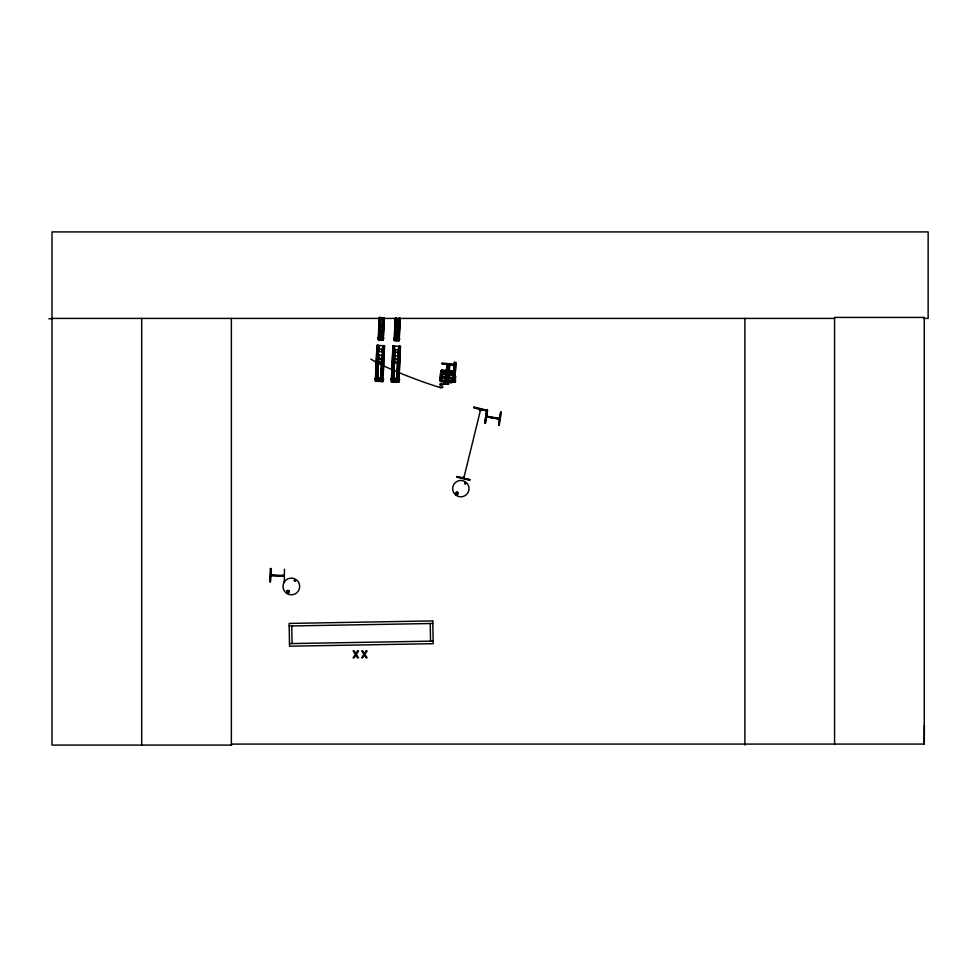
<?xml version="1.0" encoding="UTF-8"?>
<svg xmlns="http://www.w3.org/2000/svg" width="977" height="977" viewBox="0 0 977 977"><rect width="100%" height="100%" fill="white"/><g stroke="black" fill="none" stroke-linecap="round" stroke-linejoin="round"><path stroke-width="1.47" d="M923.583 318.417L928.15 318.417L928.15 231.915L52.001 231.915L52.001 745.085L231.5 745.085L231.378 744.083L924.254 744.083L924.389 725.532M455.38 382.092L455.502 376.023L455.343 378.001C454.354 375.107 457.676 358.828 454.207 363.371A12.31 0.672 -87.7 0 0 453.707 378.246L453.878 382.031L455.38 382.092L455.209 378.307A12.31 0.672 -87.7 0 1 455.709 363.432M441.421 371.272L443.436 371.26L443.204 374.264M440.749 375.913C443.094 369.99 464.808 377.818 442.129 374.106M463.855 477.875L480.599 409.681M463.794 478.107L463.611 476.593L463.269 478.022M480.159 409.29L480.257 410.828L480.599 409.4M479.805 410.535L480.025 409.546M453.865 372.249L454.317 362.003M464.527 483.249C466.237 485.923 465.687 480.696 464.625 483.591M464.832 483.407L465.565 483.139L464.954 483.566M270.348 581.791L270.861 568.577M270.947 575.429L283.941 576.161M272.327 575.49L270.788 574.891M282.451 576.1L282.634 575.38L283.953 575.563M284.429 569.2L284.319 582.426M375.473 381.189L377.098 345.431M376.194 381.225L377.818 345.455M376.316 381.225L377.977 345.467M379.21 317.452L378.172 339.813L383.265 340.02L384.279 317.659L383.155 340.02M376.597 381.25L378.258 345.479M378.465 339.825L379.577 317.464M376.89 378.27L377.635 361.881M377.769 358.901L378.38 345.492M378.82 338.347L379.772 317.476L378.856 339.825M377.183 378.282L377.928 361.893M378.062 358.913L378.673 345.504L377.11 381.262M379.198 338.36L380.065 317.488M377.61 378.307L378.355 361.917M378.49 358.925L378.685 354.456M378.82 351.476L379.1 345.516M377.635 381.286L378.478 361.917M378.612 358.938L378.856 354.468M378.991 351.488L379.223 345.528M379.748 336.894L380.737 317.513M378.123 381.286L380.138 381.372M380.041 339.874L381.384 339.935M380.615 338.457L381.03 339.581L380.371 339.605L381.03 339.642M381.775 338.457L382.837 317.586M382.019 339.959L383.033 317.598M382.056 339.972L383.118 317.598M382.471 338.494L383.314 317.61M380.627 381.396L381.543 362.027M381.677 359.047L381.848 354.578M382.007 351.598L382.117 348.618M382.569 339.984L383.607 317.623L382.679 339.996M380.786 381.409L381.665 362.027M381.799 359.047L382.007 354.578M382.141 351.598L382.276 348.618M382.764 345.65L381.14 381.421L382.08 362.052M382.911 340.008L383.888 317.635M382.215 359.072L382.422 354.602M382.557 351.622L382.691 348.642M381.506 381.433L382.386 362.064M382.52 359.084L382.715 354.614M382.85 351.635L382.984 348.655M381.628 381.445L382.886 354.614M382.984 351.635L383.155 348.655M381.909 381.457L383.155 354.639M383.265 351.647L383.57 345.687L383.424 351.659M382.068 381.457L383.289 354.639M383.985 345.711L382.361 381.47L384.108 345.711M382.789 381.494L384.413 345.736M382.911 381.506L384.572 345.736L376.939 345.418L375.315 381.189L382.947 381.506M391.435 381.824L393.059 346.066M391.728 381.836L393.352 346.078L391.85 381.848M392.143 381.86L393.365 355.042M393.499 352.062L393.768 346.102M392.302 381.836L393.523 355.042M393.633 352.062L393.939 346.102M392.693 378.893L393.438 362.504M393.572 359.524L393.78 355.054M393.914 352.074L394.183 346.114L394.073 352.086M400.24 318.294L399.202 340.655L394.476 340.436L395.258 318.087L394.134 340.448L395.673 340.521L396.625 319.638L395.575 340.509M392.73 378.905L393.597 362.516M393.731 359.536L393.804 355.054M394.476 340.46L395.538 318.099M394.708 340.472L395.832 318.111M393.072 381.897L394.696 346.139M396.003 318.123L395.013 340.485L396.112 318.123M393.572 378.942L394.439 362.552L393.731 378.942M394.452 359.56L395.05 349.143L394.61 359.573M395.367 340.497L396.308 318.136M394.085 381.922L396.1 382.007M396.003 340.509L397.346 340.57M397.737 339.092L398.616 319.711L397.847 339.104M398.018 340.607L399.08 318.233M396.723 379.052L397.492 362.662M397.627 359.683L398.079 349.253M396.882 379.064L397.627 362.662M397.761 359.683L398.237 349.253M398.555 340.631L399.654 318.27M398.872 340.643L399.886 318.282L399.117 340.655M397.102 382.056L398.726 346.285M397.761 379.1L398.469 362.699M398.482 359.719L399.214 346.31M397.871 382.092L399.495 346.322M398.384 382.117L400.069 346.346M398.75 382.129L400.362 346.371M444.181 383.949L448.516 384.193L444.181 383.949L444.376 381.922L441.421 381.799C435.547 379.467 458.86 383.998 448.699 382.288M453.072 382.117L453.865 374.789M454.171 372.066L441.25 370.601L454.11 371.578M442.654 370.723L442.569 371.345M452.864 371.468L454.317 371.602M440.212 380.725L441.433 380.432L440.212 380.725C439.308 366.79 445.659 366.302 441.433 380.432M441.543 370.698L441.372 371.345M442.288 372.713L441.152 372.078L441.225 372.725M442.642 370.283C443.253 371.358 439.699 371.187 442.288 371.443M441.152 370.796C439.638 372.322 442.618 373.837 442.508 371.919L452.742 372.921L452.778 373.849L453.89 373.312M451.435 382.593L453.084 381.983L451.936 381.457L453.133 381.58M453.072 372.432L453.975 372.591M440.517 377.659L440.59 376.927M440.114 380.993L440.615 375.754L442.239 374.044M444.987 371.565C445.085 368.219 448.321 373.019 445.011 371.712M445.121 371.578L445.365 370.539M444.34 383.9L444.535 381.873L442.434 381.042L442.776 377.488L445.085 376.145L449.115 376.499L451.13 378.209L450.788 381.763L448.565 382.215L448.504 384.327M446.049 374.521L446.99 364.274M446.538 374.57L447.539 364.336L446.721 374.582M449.188 364.494L448.187 374.728L449.371 364.506M448.993 372.152L449.383 370.991M448.919 374.802L449.921 364.568M450.458 372.298L450.373 371.272L449.225 371.26M452.949 371.748L453.304 371.187L453.084 371.761M455.038 365.068L455.099 364.336L441.946 363.041L441.873 363.774L455.038 365.068L441.897 363.591M454.415 371.895L453.279 371.187M464.136 476.996L463.745 477.997M441.396 380.847L442.605 370.93M451.899 381.873L452.986 371.956M453.89 373.373L452.974 373.275L453.133 371.846M486.815 409.9L484.739 422.956L485.471 423.065L487.547 410.01L486.815 409.9L484.8 422.968M485.374 423.053L487.45 409.998M486.473 416.776L499.565 419.072L486.668 416.898L486.583 416.251M487.779 416.984L487.743 416.373M487.914 416.996L487.731 416.434M497.989 418.779L498.197 418.095M499.589 418.388L486.607 416.788M498.697 425.178L500.774 412.123M288.752 591.891C287.665 588.41 286.432 594.59 288.887 591.696M294.297 580.643C296.3 578.323 295.274 583.293 294.395 580.472M294.639 580.546L295.359 580.888L294.724 580.485M463.306 477.887L463.489 476.849M480.562 409.534L480.391 410.572M456.076 493.006C457.48 496.328 457.834 491.236 456.43 492.738M379.601 380.932L378.612 380.883M397.028 339.337L396.406 340.216M379.565 379.491L378.685 379.332M271.032 574.903L283.818 575.551M457.492 493.886L456.247 493.837M441.14 372.176L452.693 373.336M395.526 380.126L394.647 380.029L395.685 380.016M451.447 382.459L452.949 381.946M446.257 371.785L445.243 371.736M271.924 575.612L271.948 574.94M282.768 575.441L282.744 576.1M283.66 576.149L270.727 575.416M378.734 380.847L379.552 380.737L378.746 380.566L379.565 380.456L378.868 379.43M441.604 370.039L454.329 371.419M289.18 626.001L432.811 623.485M289.485 643.623L433.116 641.107M48.85 318.783L52.001 318.771M52.001 318.417L834.578 318.417M453.719 379.284L455.221 379.381M453.56 381.299L455.062 381.36M395.441 319.027L399.849 319.223M379.479 318.392L383.888 318.587M379.406 320.004L383.814 320.212M395.367 320.639L399.776 320.847M379.296 322.434L383.705 322.63M395.258 323.069L399.666 323.265M379.198 324.584L383.607 324.779M395.16 325.219L399.569 325.414M395.05 327.637L399.459 327.832M379.088 327.002L383.497 327.197M378.624 337.383L383.021 337.59M394.586 338.018L398.982 338.225M377.855 338.03L383.729 338.298M393.816 338.665L399.691 338.934M377.855 338.213L383.717 338.482M393.804 338.848L399.678 339.117M396.32 340.558L397.016 340.594M393.243 349.705L399.849 350.01M377.281 349.07L383.888 349.375M393.133 352.135L399.74 352.428M377.171 351.5L383.778 351.793M377.012 355.127L383.607 355.42M392.974 355.762L399.569 356.055M376.853 358.351L383.46 358.644M392.815 358.986L399.422 359.28M376.695 361.978L383.289 362.284M392.656 362.614L399.251 362.919M391.948 378.184L398.555 378.49M375.986 377.549L382.593 377.855M390.8 379.161L399.605 379.552M374.85 378.526L383.643 378.917M374.838 378.795L383.631 379.198M390.788 379.43L399.593 379.833M395.612 381.567L394.574 381.518L395.514 381.372L394.708 381.201L395.526 381.091L394.83 380.065M283.648 582.39L284.38 582.426M441.286 370.601L454.244 371.736M452.937 372.359L454.134 372.481M486.68 416.336L499.455 418.376M473.992 407.629L486.851 410.706M457.028 476.715L469.876 479.792M455.819 362.064L455.856 363.163M430.234 623.534L430.539 641.156M291.757 625.952L292.062 643.574M924.254 744.083L924.254 317.415L834.578 317.415L834.578 744.083M744.889 318.417L744.889 745.085M231.366 318.417L231.366 745.085M141.689 318.417L141.689 745.085M440.371 387.588A52.416 5.471 20.8 0 1 370.796 359.121M442.044 386.599A1.649 0.635 4.4 0 1 442.557 387.551A1.649 0.635 4.4 0 1 440.138 387.515A1.649 0.635 4.4 0 1 440.053 386.562M455.722 493.177C457.578 497.574 458.946 489.672 455.722 493.177M270.373 568.553L269.713 581.755L270.446 581.791L271.044 568.59L270.311 568.553M377.452 345.443L375.766 381.201L377.513 345.443M380.383 317.501L379.332 339.862L380.432 317.501M392.925 346.053L391.276 381.824L398.909 382.141L400.497 346.371L392.901 346.053M399.275 318.246L398.262 340.607L399.385 318.258M444.938 377.672L444.596 381.225L448.626 381.58L448.968 378.026L444.938 377.672M445.158 382.886L445.097 383.521L447.686 383.741L447.747 383.106L445.158 382.886M500.603 412.086L498.612 425.166L499.247 425.264L501.323 412.209L500.603 412.086M286.859 591.293C288.117 595.909 290.535 588.252 286.859 591.293M380.407 325.597C381.445 329.383 383.436 323.082 380.407 325.597M396.369 326.233C397.395 330.018 399.398 323.717 396.369 326.233M457.065 476.544L456.894 477.252L469.766 480.269L469.925 479.609L457.065 476.544M474.114 407.091L473.943 407.812L486.802 410.877L486.973 410.169L474.114 407.091M441.054 384.327L441.799 384.425L441.054 384.327M450.263 381.824L448.822 381.763L446.709 379.833L442.984 381.274L445.903 379.332C440.029 375.681 445.61 376.243 446.868 378.991L450.763 377.452L447.686 379.467L450.263 381.824M357.545 650.89L355.848 653.625L354.187 650.89L353.124 650.89L355.274 654.37L353.063 657.863L354.065 657.863L355.787 655.066L357.497 657.863L358.559 657.863L356.373 654.321L358.559 650.89L357.545 650.89M366.119 650.89L364.433 653.625L362.76 650.89L361.698 650.89L363.859 654.37L361.637 657.863L362.638 657.863L364.372 655.066L366.07 657.863L367.132 657.863L364.946 654.321L367.132 650.89L366.119 650.89M432.762 620.92L289.143 623.424L289.534 646.188L433.165 643.684L432.762 620.92M381.115 338.604L380.419 338.579L381.115 338.64M455.6 494.936A8.195 8.195 0 0 0 468.923 490.039A8.195 8.195 0 0 0 458.018 480.953A8.195 8.195 0 0 0 455.6 494.936M456.076 494.362A1.282 1.282 0 0 0 458.152 493.605A1.282 1.282 0 0 0 456.442 492.188A1.282 1.282 0 0 0 456.076 494.362M440.248 384.767A1.649 0.635 4.4 0 0 443.008 384.669A1.649 0.635 4.4 0 0 441.006 383.741A1.649 0.635 4.4 0 0 440.248 384.767M395.245 362.186A1.465 1.465 0 0 0 397.505 361.014A1.465 1.465 0 0 0 395.355 359.646A1.465 1.465 0 0 0 395.245 362.186M379.284 361.551A1.465 1.465 0 0 0 381.543 360.379A1.465 1.465 0 0 0 379.394 359.011A1.465 1.465 0 0 0 379.284 361.551M286.823 593.491A8.366 8.366 0 0 0 299.683 586.835A8.366 8.366 0 0 0 287.482 579.031A8.366 8.366 0 0 0 286.823 593.491M287.311 592.734A1.282 1.282 0 0 0 289.277 591.72A1.282 1.282 0 0 0 287.409 590.523A1.282 1.282 0 0 0 287.311 592.734"/></g></svg>
